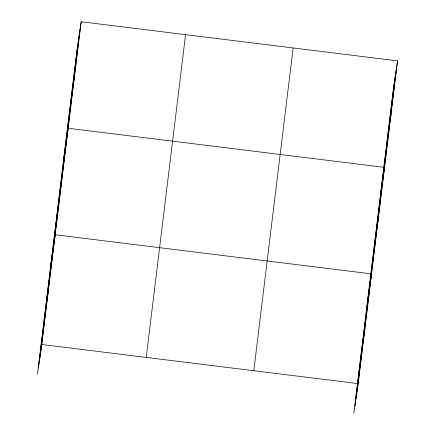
<?xml version="1.0" encoding="UTF-8"?>
<svg xmlns="http://www.w3.org/2000/svg" width="435" height="435" viewBox="0 0 435 435"><rect width="100%" height="100%" fill="white"/><g stroke="black" fill="none" stroke-linecap="round" stroke-linejoin="round"><path stroke-width="0.65" d="M38.519 366.906L77.86 44.147M39.618 359.468L78.958 36.709M40.689 352.247L80.024 29.488M81.171 21.75L76.794 51.368L37.453 374.127L41.831 344.509L81.171 21.75L397.546 60.873L358.206 383.632L353.829 413.25L393.169 90.491L397.546 60.873M146.231 357.418L185.571 34.659M253.801 370.718L293.141 47.959M354.9 406.029L394.235 83.27M355.999 398.59L395.339 75.831M357.064 391.369L396.405 68.61M73.537 82.742L74.679 75.005M63.814 157.878L68.186 128.26L383.893 167.301M60.552 189.252L61.694 181.515M50.83 264.393L55.207 234.769L370.914 273.811M47.371 297.377L48.519 289.639M389.912 121.865L391.054 114.128M380.19 197.001L384.562 167.383M376.928 228.375L378.069 220.637M367.205 303.51L371.582 273.892M363.752 336.5L364.894 328.762M41.831 344.509L358.206 383.632"/></g></svg>
